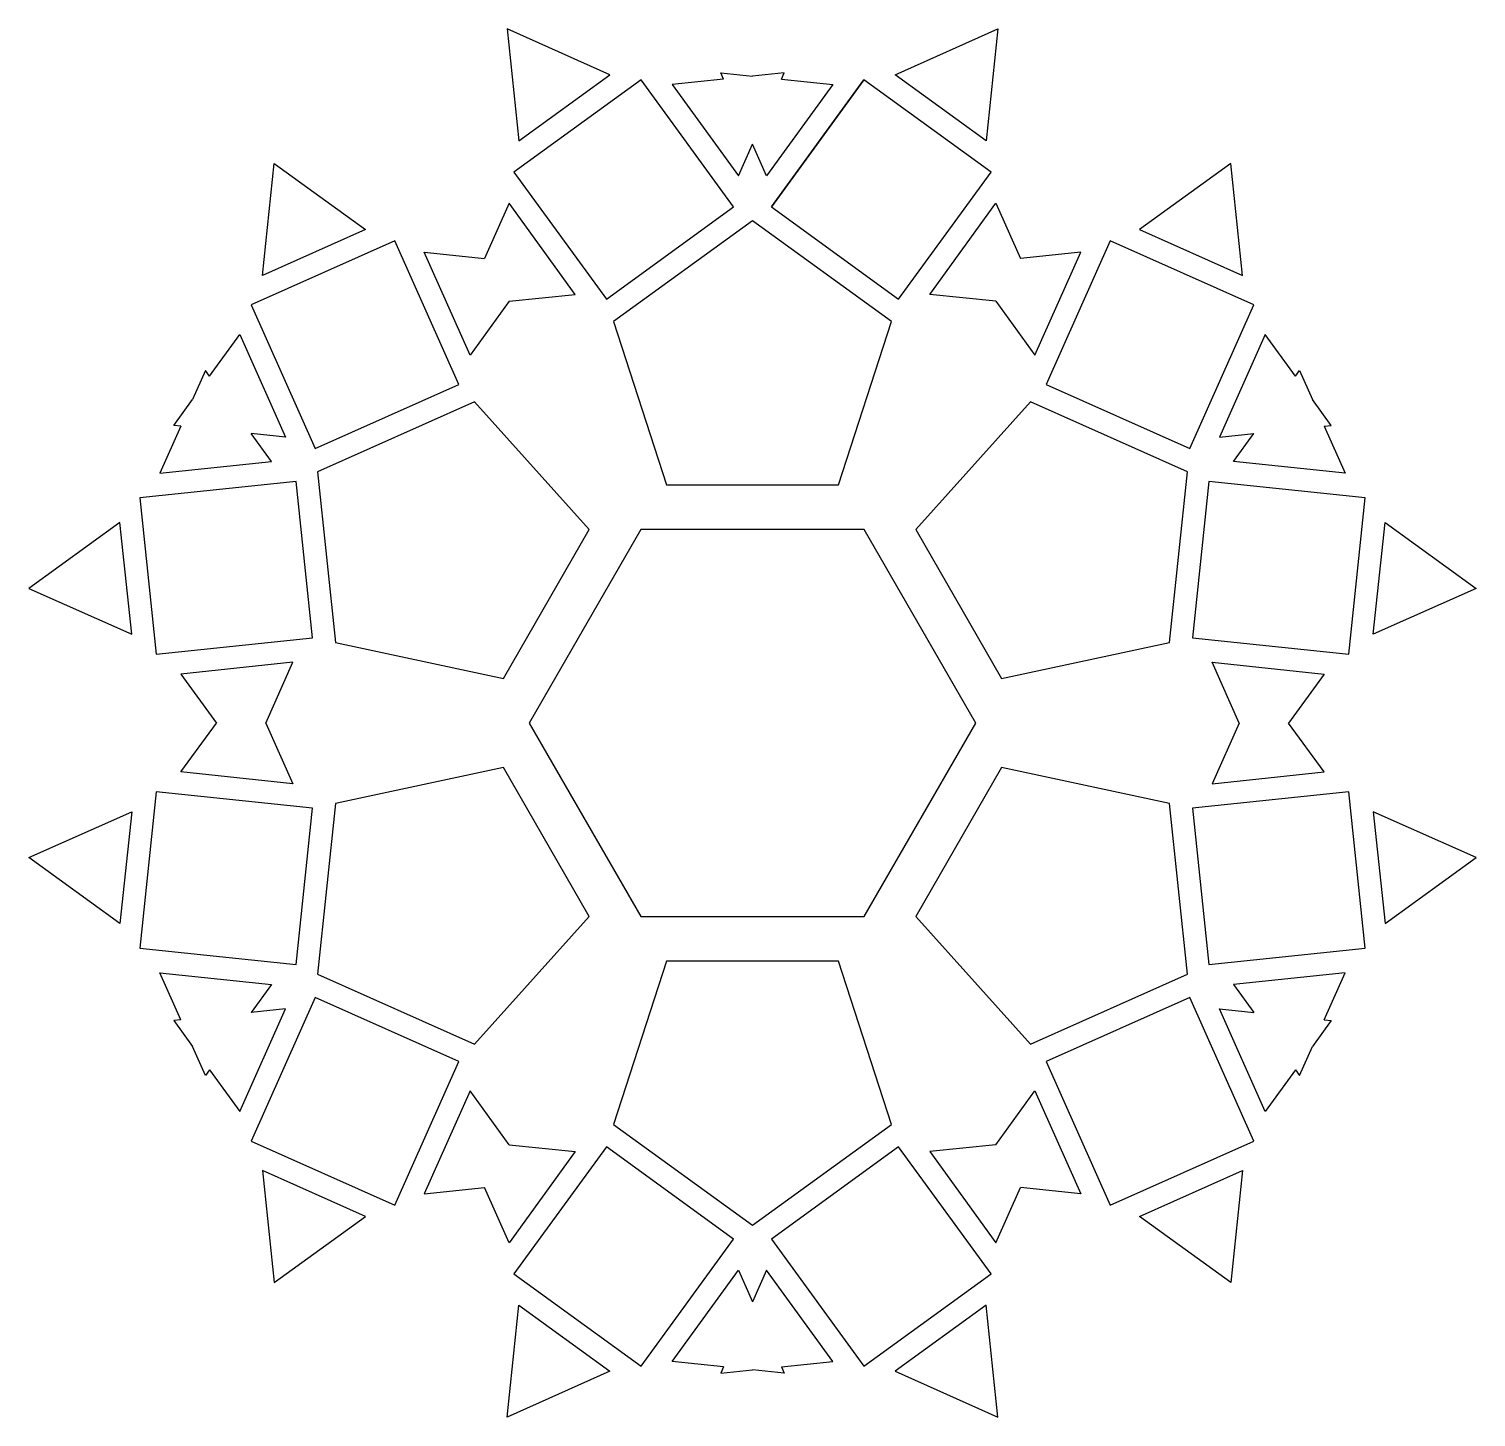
# Model space of a CAD drawing. Header units: millimetres. Extents: x -112 to 212, y -105 to 205.
import ezdxf

# ---------------------------------------------------------------- set-up
doc = ezdxf.new("R2010")
doc.units = ezdxf.units.MM
doc.layers.get('0').update_dxf_attribs({"linetype": 'CONTINUOUS', "lineweight": 25, "true_color": 0x000000})

msp = doc.modelspace()

# ---------------------------------------------------------------- linework, layer by layer
for p, q in [((18.07, 195.15), (-4.95, 205.4)), ((-4.95, 205.4), (-2.32, 180.34)), ((81.93, 195.15), (104.95, 205.4)), ((104.95, 205.4), (102.32, 180.34)), ((-2.32, 180.34), (18.07, 195.15)), ((43.53, 194.15), (42.9, 195.57)), ((42.9, 195.57), (50, 194.83)), ((57.1, 195.57), (50, 194.83)), ((56.47, 194.15), (57.1, 195.57)), ((102.32, 180.34), (81.93, 195.15)), ((25.05, 194.04), (-3.43, 173.35)), ((45.75, 165.56), (25.05, 194.04)), ((43.53, 194.15), (32.04, 192.94)), ((32.04, 192.94), (46.85, 172.55)), ((67.96, 192.94), (53.15, 172.55)), ((74.95, 194.04), (54.25, 165.56)), ((54.25, 165.56), (74.95, 194.04)), ((56.47, 194.15), (67.96, 192.94)), ((103.43, 173.35), (74.95, 194.04)), ((46.85, 172.55), (50, 179.62)), ((53.15, 172.55), (50, 179.62)), ((-59.74, 150.23), (-57.11, 175.29)), ((-57.11, 175.29), (-36.71, 160.48)), ((157.11, 175.29), (136.71, 160.48)), ((159.74, 150.23), (157.11, 175.29)), ((-3.43, 173.35), (17.27, 144.87)), ((82.73, 144.87), (103.43, 173.35)), ((-4.53, 166.37), (-10.04, 153.99)), ((10.28, 145.98), (-4.53, 166.37)), ((17.27, 144.87), (45.75, 165.56)), ((54.25, 165.56), (82.73, 144.87)), ((89.72, 145.98), (104.53, 166.37)), ((104.53, 166.37), (110.04, 153.99)), ((50, 162.47), (18.89, 139.87)), ((81.11, 139.87), (50, 162.47)), ((-36.71, 160.48), (-59.74, 150.23)), ((136.71, 160.48), (159.74, 150.23)), ((-30.11, 157.94), (-62.27, 143.63)), ((-15.79, 125.78), (-30.11, 157.94)), ((130.11, 157.94), (115.79, 125.78)), ((162.27, 143.63), (130.11, 157.94)), ((-13.26, 132.39), (-23.51, 155.41)), ((-23.51, 155.41), (-10.04, 153.99)), ((123.51, 155.41), (110.04, 153.99)), ((113.26, 132.39), (123.51, 155.41)), ((-4.52, 144.42), (10.28, 145.98)), ((104.52, 144.42), (89.72, 145.98)), ((-62.27, 143.63), (-47.96, 111.47)), ((-4.52, 144.42), (-13.26, 132.39)), ((104.52, 144.42), (113.26, 132.39)), ((147.96, 111.47), (162.27, 143.63)), ((18.89, 139.87), (30.77, 103.3)), ((69.23, 103.3), (81.11, 139.87)), ((-71.6, 127.68), (-64.81, 137.02)), ((-64.81, 137.02), (-54.56, 114)), ((164.81, 137.02), (154.56, 114)), ((171.6, 127.68), (164.81, 137.02)), ((-72.52, 128.94), (-75.42, 122.41)), ((-71.6, 127.68), (-72.52, 128.94)), ((171.6, 127.68), (172.52, 128.94)), ((172.52, 128.94), (175.42, 122.41)), ((-47.96, 111.47), (-15.79, 125.78)), ((115.79, 125.78), (147.96, 111.47)), ((-79.62, 116.63), (-75.42, 122.41)), ((-12.28, 121.88), (-47.41, 106.24)), ((13.45, 93.3), (-12.28, 121.88)), ((112.28, 121.88), (86.55, 93.3)), ((147.41, 106.24), (112.28, 121.88)), ((179.62, 116.63), (175.42, 122.41)), ((-78.07, 116.47), (-82.77, 105.91)), ((-78.07, 116.47), (-79.62, 116.63)), ((-57.7, 108.55), (-62.25, 114.81)), ((-54.56, 114), (-62.25, 114.81)), ((154.56, 114), (162.25, 114.81)), ((157.7, 108.55), (162.25, 114.81)), ((178.07, 116.47), (179.62, 116.63)), ((178.07, 116.47), (182.77, 105.91)), ((-82.77, 105.91), (-57.7, 108.55)), ((182.77, 105.91), (157.7, 108.55)), ((-52.21, 104.1), (-87.22, 100.42)), ((-48.53, 69.09), (-52.21, 104.1)), ((-47.41, 106.24), (-43.39, 67.99)), ((143.39, 67.99), (147.41, 106.24)), ((152.21, 104.1), (148.53, 69.09)), ((187.22, 100.42), (152.21, 104.1)), ((30.77, 103.3), (69.23, 103.3)), ((-87.22, 100.42), (-83.54, 65.41)), ((183.54, 65.41), (187.22, 100.42)), ((-91.67, 94.92), (-112.06, 80.11)), ((-89.03, 69.86), (-91.67, 94.92)), ((189.03, 69.86), (191.67, 94.92)), ((191.67, 94.92), (212.06, 80.11)), ((-5.77, 60), (13.45, 93.3)), ((25, 93.3), (0, 50)), ((75, 93.3), (25, 93.3)), ((100, 50), (75, 93.3)), ((86.55, 93.3), (105.77, 60)), ((-112.06, 80.11), (-89.03, 69.86)), ((212.06, 80.11), (189.03, 69.86)), ((-83.54, 65.41), (-48.53, 69.09)), ((148.53, 69.09), (183.54, 65.41)), ((-43.39, 67.99), (-5.77, 60)), ((105.77, 60), (143.39, 67.99)), ((-52.98, 63.59), (-78.04, 60.96)), ((-59.03, 50), (-52.98, 63.59)), ((152.98, 63.59), (178.04, 60.96)), ((159.03, 50), (152.98, 63.59)), ((-78.04, 60.96), (-70.08, 50)), ((178.04, 60.96), (170.08, 50)), ((-78.04, 39.04), (-70.08, 50)), ((-59.03, 50), (-52.98, 36.41)), ((0, 50), (25, 6.7)), ((75, 6.7), (100, 50)), ((159.03, 50), (152.98, 36.41)), ((178.04, 39.04), (170.08, 50)), ((-52.98, 36.41), (-78.04, 39.04)), ((-5.77, 40), (-43.39, 32.01)), ((13.45, 6.7), (-5.77, 40)), ((105.77, 40), (86.55, 6.7)), ((143.39, 32.01), (105.77, 40)), ((152.98, 36.41), (178.04, 39.04)), ((-83.54, 34.59), (-87.22, -0.42)), ((-48.53, 30.91), (-83.54, 34.59)), ((183.54, 34.59), (148.53, 30.91)), ((187.22, -0.42), (183.54, 34.59)), ((-112.06, 19.89), (-89.03, 30.14)), ((-89.03, 30.14), (-91.67, 5.08)), ((-52.21, -4.1), (-48.53, 30.91)), ((-43.39, 32.01), (-47.41, -6.24)), ((147.41, -6.24), (143.39, 32.01)), ((148.53, 30.91), (152.21, -4.1)), ((189.03, 30.14), (191.67, 5.08)), ((212.06, 19.89), (189.03, 30.14)), ((-91.67, 5.08), (-112.06, 19.89)), ((191.67, 5.08), (212.06, 19.89)), ((-12.28, -21.88), (13.45, 6.7)), ((25, 6.7), (75, 6.7)), ((86.55, 6.7), (112.28, -21.88)), ((-87.22, -0.42), (-52.21, -4.1)), ((152.21, -4.1), (187.22, -0.42)), ((-82.77, -5.91), (-57.7, -8.55)), ((-78.07, -16.47), (-82.77, -5.91)), ((-47.41, -6.24), (-12.28, -21.88)), ((30.77, -3.3), (18.89, -39.87)), ((69.23, -3.3), (30.77, -3.3)), ((81.11, -39.87), (69.23, -3.3)), ((112.28, -21.88), (147.41, -6.24)), ((182.77, -5.91), (157.7, -8.55)), ((178.07, -16.47), (182.77, -5.91)), ((-57.7, -8.55), (-62.25, -14.81)), ((157.7, -8.55), (162.25, -14.81)), ((-47.96, -11.47), (-62.27, -43.63)), ((-15.79, -25.78), (-47.96, -11.47)), ((147.96, -11.47), (115.79, -25.78)), ((162.27, -43.63), (147.96, -11.47)), ((-64.81, -37.02), (-54.56, -14)), ((-54.56, -14), (-62.25, -14.81)), ((164.81, -37.02), (154.56, -14)), ((154.56, -14), (162.25, -14.81)), ((-78.07, -16.47), (-79.62, -16.63)), ((-79.62, -16.63), (-75.42, -22.41)), ((179.62, -16.63), (175.42, -22.41)), ((178.07, -16.47), (179.62, -16.63)), ((-72.52, -28.94), (-75.42, -22.41)), ((172.52, -28.94), (175.42, -22.41)), ((-30.11, -57.94), (-15.79, -25.78)), ((115.79, -25.78), (130.11, -57.94)), ((-71.6, -27.68), (-72.52, -28.94)), ((-71.6, -27.68), (-64.81, -37.02)), ((171.6, -27.68), (164.81, -37.02)), ((171.6, -27.68), (172.52, -28.94)), ((-13.26, -32.39), (-23.51, -55.41)), ((-4.52, -44.42), (-13.26, -32.39)), ((104.52, -44.42), (113.26, -32.39)), ((113.26, -32.39), (123.51, -55.41)), ((18.89, -39.87), (50, -62.47)), ((50, -62.47), (81.11, -39.87)), ((-62.27, -43.63), (-30.11, -57.94)), ((-4.52, -44.42), (10.28, -45.98)), ((17.27, -44.87), (-3.43, -73.35)), ((45.75, -65.56), (17.27, -44.87)), ((82.73, -44.87), (54.25, -65.56)), ((103.43, -73.35), (82.73, -44.87)), ((104.52, -44.42), (89.72, -45.98)), ((130.11, -57.94), (162.27, -43.63)), ((10.28, -45.98), (-4.53, -66.37)), ((89.72, -45.98), (104.53, -66.37)), ((-36.71, -60.48), (-59.74, -50.23)), ((-59.74, -50.23), (-57.11, -75.29)), ((136.71, -60.48), (159.74, -50.23)), ((159.74, -50.23), (157.11, -75.29)), ((-23.51, -55.41), (-10.04, -53.99)), ((-4.53, -66.37), (-10.04, -53.99)), ((104.53, -66.37), (110.04, -53.99)), ((123.51, -55.41), (110.04, -53.99)), ((-57.11, -75.29), (-36.71, -60.48)), ((157.11, -75.29), (136.71, -60.48)), ((25.05, -94.04), (45.75, -65.56)), ((54.25, -65.56), (74.95, -94.04)), ((-3.43, -73.35), (25.05, -94.04)), ((32.04, -92.94), (46.85, -72.55)), ((46.85, -72.55), (50, -79.62)), ((53.15, -72.55), (50, -79.62)), ((67.96, -92.94), (53.15, -72.55)), ((74.95, -94.04), (103.43, -73.35)), ((-4.95, -105.4), (-2.32, -80.34)), ((-2.32, -80.34), (18.07, -95.15)), ((102.32, -80.34), (81.93, -95.15)), ((104.95, -105.4), (102.32, -80.34)), ((43.53, -94.15), (32.04, -92.94)), ((56.47, -94.15), (67.96, -92.94)), ((18.07, -95.15), (-4.95, -105.4)), ((43.53, -94.15), (42.9, -95.57)), ((42.9, -95.57), (50, -94.83)), ((57.1, -95.57), (50, -94.83)), ((56.47, -94.15), (57.1, -95.57)), ((81.93, -95.15), (104.95, -105.4))]:
    msp.add_line(p, q)

doc.saveas('drawing.dxf')
